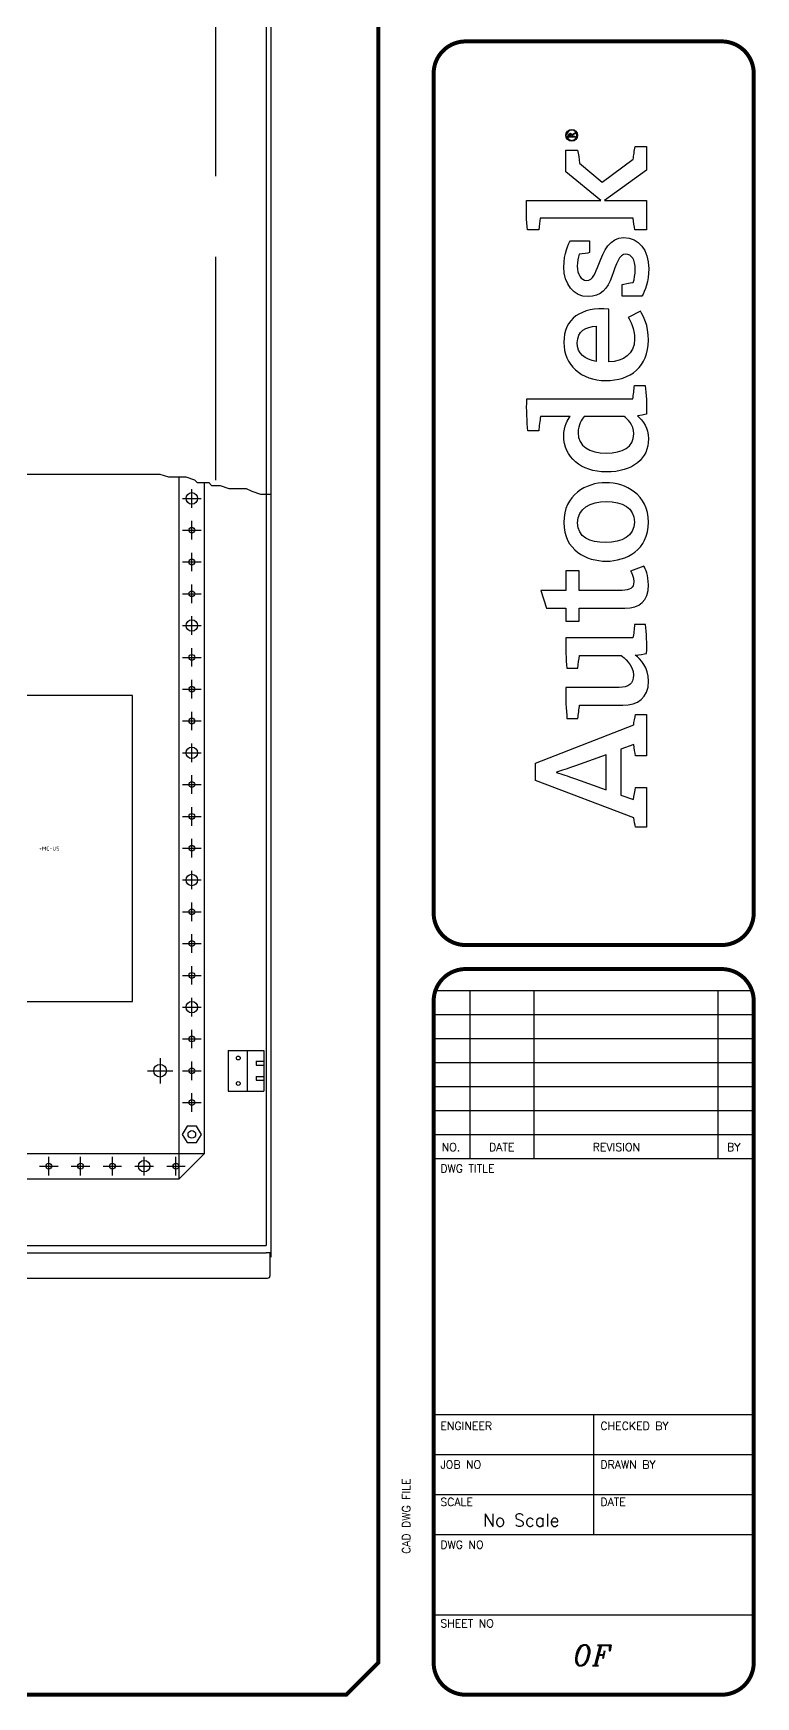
# Model space of a CAD drawing. Header units: inches. Extents: x 2 to 3359, y 2 to 2372.
# Drawn here: x 2792 to 3359, y 2 to 1307 of the extents above; entities that cross this region are included whole.
import ezdxf
from ezdxf.enums import TextEntityAlignment as Align

# ---------------------------------------------------------------- set-up
doc = ezdxf.new("R2010")
doc.units = ezdxf.units.IN
doc.header["$LTSCALE"] = 10
doc.header["$MEASUREMENT"] = 0
doc.linetypes.add('CENTER', pattern=[2, 1.25, -0.25, 0.25, -0.25])
doc.linetypes.add('DASHED', pattern=[0.75, 0.5, -0.25])
for name, color, linetype in [('LAYER_1', 160, 'Continuous'), ('MISC', 7, 'Continuous'), ('PSYMS', 7, 'Continuous'), ('PTAG', 150, 'Continuous'), ('TITLE', 7, 'Continuous')]:
    doc.layers.add(name, color=color, linetype=linetype)
doc.styles.add('ITALIC', font='ITALIC')
doc.styles.add('SIMPLEX', font='simplex')
doc.styles.add('WD_IEC', font='isocp2.shx', dxfattribs={"width": 0.9, "height": 4})

# ---------------------------------------------------------------- blocks, each defined once
blk = doc.blocks.new('5084600')
for p, q in [((39.104, 70.681), (39.104, 0.924)), ((39.241, 69.978), (39.241, 0.567)), ((19.611, 24.765), (35.817, 24.765)), ((35.817, 24.765), (36.084, 24.677)), ((36.084, 24.677), (36.617, 24.677)), ((36.411, 2.987), (36.411, 24.677)), ((36.617, 24.677), (36.883, 24.588)), ((36.883, 24.588), (36.972, 24.499)), ((36.972, 24.499), (37.327, 24.499)), ((37.197, 3.773), (37.197, 24.499)), ((37.327, 24.499), (37.416, 24.411)), ((37.416, 24.411), (37.682, 24.411)), ((37.682, 24.411), (37.948, 24.322)), ((37.948, 24.322), (38.481, 24.322)), ((38.481, 24.322), (38.659, 24.233)), ((38.659, 24.233), (38.925, 24.144)), ((38.925, 24.144), (39.241, 24.144)), ((35.822, 6.72), (35.822, 5.934)), ((37.925, 6.956), (37.925, 5.699)), ((37.925, 6.956), (39.025, 6.956)), ((38.514, 6.956), (38.514, 5.699)), ((39.025, 6.956), (39.025, 5.699)), ((35.429, 6.327), (36.215, 6.327)), ((38.789, 6.622), (39.025, 6.622)), ((38.789, 6.622), (38.789, 6.504)), ((38.789, 6.504), (39.025, 6.504)), ((37.925, 5.699), (39.025, 5.699)), ((38.789, 6.15), (39.025, 6.15)), ((38.789, 6.15), (38.789, 6.033)), ((38.789, 6.033), (39.025, 6.033)), ((19.611, 3.773), (37.197, 3.773)), ((36.411, 2.987), (37.197, 3.773)), ((19.611, 2.987), (36.411, 2.987)), ((19.611, 0.924), (39.104, 0.924)), ((19.611, 0.707), (39.104, 0.707)), ((39.221, 0.707), (39.104, 0.707)), ((39.221, 0), (39.221, 0.707)), ((19.611, -0.079), (39.104, -0.079)), ((23.541, -0.079), (39.104, -0.079)), ((39.104, -0.079), (39.143, -0.079))]:
    blk.add_line(p, q)
at = {"linetype": 'DASHED'}
for p, q in [((37.532, 68.972), (37.532, 29.578)), ((37.532, 29.578), (37.532, 24.411))]:
    blk.add_line(p, q, dxfattribs=at)
at = {"linetype": 'CENTER'}
for p, q in [((36.804, 23.725), (36.804, 24.299)), ((36.518, 24.012), (37.091, 24.012)), ((36.804, 22.743), (36.804, 23.317)), ((36.518, 23.03), (37.091, 23.03)), ((36.804, 21.76), (36.804, 22.334)), ((36.518, 22.047), (37.091, 22.047)), ((36.804, 20.778), (36.804, 21.352)), ((36.518, 21.065), (37.091, 21.065)), ((36.518, 20.082), (37.091, 20.082)), ((36.804, 19.795), (36.804, 20.369)), ((36.518, 19.1), (37.091, 19.1)), ((36.804, 18.813), (36.804, 19.387)), ((36.518, 18.117), (37.091, 18.117)), ((36.804, 17.83), (36.804, 18.404)), ((36.518, 17.135), (37.091, 17.135)), ((36.804, 16.848), (36.804, 17.422)), ((36.518, 16.152), (37.091, 16.152)), ((36.804, 15.865), (36.804, 16.439)), ((36.804, 14.883), (36.804, 15.457)), ((36.518, 15.17), (37.091, 15.17)), ((36.804, 13.9), (36.804, 14.474)), ((36.518, 14.187), (37.091, 14.187)), ((36.804, 12.918), (36.804, 13.492)), ((36.518, 13.205), (37.091, 13.205)), ((36.804, 11.935), (36.804, 12.509)), ((36.518, 12.222), (37.091, 12.222)), ((36.804, 10.953), (36.804, 11.527)), ((36.518, 11.24), (37.091, 11.24)), ((36.804, 9.97), (36.804, 10.544)), ((36.518, 10.257), (37.091, 10.257)), ((36.518, 9.275), (37.091, 9.275)), ((36.804, 8.988), (36.804, 9.562)), ((36.518, 8.292), (37.091, 8.292)), ((36.804, 8.005), (36.804, 8.579)), ((36.518, 7.31), (37.091, 7.31)), ((36.804, 7.023), (36.804, 7.597)), ((36.518, 6.327), (37.091, 6.327)), ((36.804, 6.04), (36.804, 6.614)), ((36.518, 5.345), (37.091, 5.345)), ((36.804, 5.058), (36.804, 5.632)), ((32.383, 3.093), (32.383, 3.667)), ((33.366, 3.093), (33.366, 3.667)), ((34.348, 3.093), (34.348, 3.667)), ((35.331, 3.093), (35.331, 3.667)), ((36.313, 3.093), (36.313, 3.667)), ((32.096, 3.38), (32.67, 3.38)), ((33.079, 3.38), (33.653, 3.38)), ((34.061, 3.38), (34.635, 3.38)), ((35.044, 3.38), (35.618, 3.38)), ((36.026, 3.38), (36.6, 3.38))]:
    blk.add_line(p, q, dxfattribs=at)
blk.add_lwpolyline([(36.657, 4.618), (36.509, 4.362), (36.657, 4.107), (36.952, 4.107), (37.099, 4.362), (36.952, 4.618)], close=True)
for centre, radius in [((36.804, 24.012), 0.177), ((36.804, 23.03), 0.0904), ((36.804, 22.047), 0.0904), ((36.804, 21.065), 0.0904), ((36.804, 20.082), 0.177), ((36.804, 19.1), 0.0904), ((36.804, 18.117), 0.0904), ((36.804, 17.135), 0.0904), ((36.804, 16.152), 0.177), ((36.804, 15.17), 0.0904), ((36.804, 14.187), 0.0904), ((36.804, 13.205), 0.0904), ((36.804, 12.222), 0.177), ((36.804, 11.24), 0.0904), ((36.804, 10.257), 0.0904), ((36.804, 9.275), 0.0904), ((36.804, 8.292), 0.177), ((36.804, 7.31), 0.0904), ((38.239, 6.72), 0.059), ((35.822, 6.327), 0.197), ((36.804, 6.327), 0.0904), ((38.239, 5.934), 0.059), ((36.804, 5.345), 0.0904), ((36.804, 4.362), 0.118), ((32.383, 3.38), 0.0904), ((33.366, 3.38), 0.0904), ((34.348, 3.38), 0.0904), ((35.331, 3.38), 0.177), ((36.313, 3.38), 0.0904)]:
    blk.add_circle(centre, radius)
blk.add_arc((39.143, 0), 0.0786, 270, 0)
blk = doc.blocks.new('PNL4805')
at = {"layer": 'PSYMS'}
blk.add_lwpolyline([(-130.8, 0), (-130.8, -240), (0, -240), (0, 0)], close=True, dxfattribs=at)
at = {"style": 'WD_IEC', "width": 0.9, "flags": 8}
for tag, p in [('RATING2', (-65.4, -120.4)), ('RATING1', (-65.4, -120.3))]:
    blk.add_attdef(tag, text='', height=0.125, dxfattribs=at).set_placement(p, align=Align.CENTER)
blk.add_attdef('P_TAG1', text='', height=0.125, dxfattribs=at).set_placement((-65.4, -120), align=Align.MIDDLE_CENTER)
blk = doc.blocks.new('AI9-BLK2')
at = {"layer": 'LAYER_1', "color": 7}
blk.add_circle((0, 0), 2.03, dxfattribs=at)
blk.add_open_spline([(1.73, 0), (1.73, -1.02), (0.99, -1.75), (-0.01, -1.75), (-0.99, -1.75), (-1.73, -1.02), (-1.73, 0), (-1.73, 1.01), (-0.99, 1.75), (-0.01, 1.75), (0.99, 1.75), (1.73, 1.01), (1.73, 0)], degree=3, knots=[0, 0, 0, 0, 1, 1, 1, 2, 2, 2, 3, 3, 3, 4, 4, 4, 4], dxfattribs=at)
blk = doc.blocks.new('AI9-BLK1')
at = {"layer": 'LAYER_1', "color": 7}
for points, knots in [([(0.67, -1.05), (0.67, -1.05), (0.18, -0.36), (0.18, -0.36), (0.09, -0.24), (0.03, -0.15), (-0.06, -0.08), (0.29, -0.04), (0.5, 0.15), (0.5, 0.46), (0.5, 0.77), (0.28, 1.05), (-0.15, 1.05), (-0.15, 1.05), (-0.84, 1.05), (-0.84, 1.05), (-0.84, 1.05), (-0.84, -1.05), (-0.84, -1.05), (-0.84, -1.05), (-0.54, -1.05), (-0.54, -1.05), (-0.54, -1.05), (-0.54, -0.11), (-0.54, -0.11), (-0.37, -0.11), (-0.31, -0.16), (-0.2, -0.31), (-0.2, -0.31), (0.3, -1.05), (0.3, -1.05), (0.3, -1.05), (0.67, -1.05), (0.67, -1.05)], [0, 0, 0, 0, 1, 1, 1, 2, 2, 2, 3, 3, 3, 4, 4, 4, 5, 5, 5, 6, 6, 6, 7, 7, 7, 8, 8, 8, 9, 9, 9, 10, 10, 10, 11, 11, 11, 11]), ([(0.17, 0.46), (0.17, 0.16), (-0.08, 0.13), (-0.32, 0.13), (-0.32, 0.13), (-0.54, 0.13), (-0.54, 0.13), (-0.54, 0.13), (-0.54, 0.79), (-0.54, 0.79), (-0.54, 0.79), (-0.22, 0.79), (-0.22, 0.79), (0.06, 0.79), (0.17, 0.66), (0.17, 0.46)], [0, 0, 0, 0, 1, 1, 1, 2, 2, 2, 3, 3, 3, 4, 4, 4, 5, 5, 5, 5])]:
    blk.add_open_spline(points, degree=3, knots=knots, dxfattribs=at)
blk = doc.blocks.new('LOGO')
for points, knots in [([(147.12, 4.68), (147.07, 5.37), (147.05, 6.12), (147.05, 6.92), (147.05, 6.92), (147.05, 41.08), (147.05, 41.08), (143.39, 41.25), (139.27, 41.02), (136.06, 40.68), (136.06, 40.68), (136.06, 36.96), (136.06, 36.96), (137.72, 36.84), (139.61, 36.61), (140.98, 36.38), (140.98, 36.38), (140.99, 36.38), (140.99, 36.38), (140.99, 36.38), (140.99, 26.2), (140.99, 26.2), (139.96, 27.06), (137.95, 28.38), (134.29, 28.38), (127.26, 28.38), (121.99, 22.6), (121.99, 13.79), (121.99, 4.52), (126.57, -0.69), (133.38, -0.69), (137.1, -0.69), (139.61, 1.09), (141.27, 3.09), (141.33, 2.12), (141.61, 0.63), (141.84, 0), (145.22, -0.17), (148.71, 0.06), (151.68, 0.4), (151.68, 0.4), (151.68, 4.12), (151.68, 4.12), (150.22, 4.23), (148.43, 4.45), (147.12, 4.68)], [0, 0, 0, 0, 1, 1, 1, 2, 2, 2, 3, 3, 3, 4, 4, 4, 5, 5, 5, 6, 6, 6, 7, 7, 7, 8, 8, 8, 9, 9, 9, 10, 10, 10, 11, 11, 11, 12, 12, 12, 13, 13, 13, 14, 14, 14, 15, 15, 15, 15]), ([(229.37, 4.57), (229.37, 4.57), (221.51, 15.23), (221.51, 15.23), (221.51, 15.23), (227.98, 23.01), (227.98, 23.01), (229.35, 23.12), (231.27, 23.34), (232.41, 23.63), (232.41, 23.63), (232.41, 27.69), (232.41, 27.69), (232.41, 27.69), (225.02, 27.69), (225.02, 27.69), (225.02, 27.69), (215.2, 15.61), (215.2, 15.61), (215.2, 15.61), (215.2, 41.19), (215.2, 41.19), (211.84, 41.34), (208.17, 41.17), (205.13, 40.88), (205.13, 40.88), (205.13, 36.94), (205.13, 36.94), (206.54, 36.82), (208.02, 36.64), (209.13, 36.45), (209.13, 36.45), (209.13, 4.51), (209.13, 4.51), (207.75, 4.41), (206.35, 4.21), (205.07, 3.95), (205.07, 3.95), (205.07, 0), (205.07, 0), (205.07, 0), (215.2, 0), (215.2, 0), (215.2, 0), (215.2, 14.46), (215.2, 14.46), (215.2, 14.46), (225.55, 0), (225.55, 0), (225.55, 0), (233.71, 0), (233.71, 0), (233.71, 0), (233.71, 3.82), (233.71, 3.82), (232.17, 4.17), (230.63, 4.4), (229.37, 4.57)], [0, 0, 0, 0, 1, 1, 1, 2, 2, 2, 3, 3, 3, 4, 4, 4, 5, 5, 5, 6, 6, 6, 7, 7, 7, 8, 8, 8, 9, 9, 9, 10, 10, 10, 11, 11, 11, 12, 12, 12, 13, 13, 13, 14, 14, 14, 15, 15, 15, 16, 16, 16, 17, 17, 17, 18, 18, 18, 19, 19, 19, 19]), ([(35.2, 4.35), (35.2, 4.35), (22.07, 38.1), (22.07, 38.1), (22.07, 38.1), (16.08, 38.1), (16.08, 38.1), (16.08, 38.1), (3.2, 4.35), (3.2, 4.35), (2.17, 4.23), (0.92, 4), (0, 3.72), (0, 3.72), (0, 0), (0, 0), (0, 0), (13.72, 0), (13.72, 0), (13.72, 0), (13.72, 3.72), (13.72, 3.72), (12.41, 4), (10.86, 4.29), (9.49, 4.4), (9.49, 4.4), (11.09, 8.81), (11.09, 8.81), (11.09, 8.81), (26.77, 8.81), (26.77, 8.81), (26.77, 8.81), (28.39, 4.35), (28.39, 4.35), (27.02, 4.23), (25.77, 4), (24.51, 3.72), (24.51, 3.72), (24.51, 0), (24.51, 0), (24.51, 0), (38.69, 0), (38.69, 0), (38.69, 0), (38.69, 3.72), (38.69, 3.72), (37.89, 3.95), (36, 4.35), (35.2, 4.35)], [0, 0, 0, 0, 1, 1, 1, 2, 2, 2, 3, 3, 3, 4, 4, 4, 5, 5, 5, 6, 6, 6, 7, 7, 7, 8, 8, 8, 9, 9, 9, 10, 10, 10, 11, 11, 11, 12, 12, 12, 13, 13, 13, 14, 14, 14, 15, 15, 15, 16, 16, 16, 16]), ([(70.82, 23.06), (70.82, 23.06), (70.82, 27.69), (70.82, 27.69), (70.82, 27.69), (75.28, 27.69), (75.28, 27.69), (75.28, 27.69), (75.28, 34.33), (75.28, 34.33), (75.28, 34.33), (81.35, 36.24), (81.35, 36.24), (81.35, 36.24), (81.35, 27.69), (81.35, 27.69), (81.35, 27.69), (88.04, 27.69), (88.04, 27.69), (88.04, 27.69), (88.04, 23.06), (88.04, 23.06), (88.04, 23.06), (81.35, 23.06), (81.35, 23.06), (81.35, 23.06), (81.35, 8.35), (81.35, 8.35), (81.35, 5.61), (82.09, 4.35), (84.32, 4.35), (85.98, 4.35), (87.47, 5.15), (87.98, 5.49), (87.98, 5.49), (89.7, 0.92), (89.7, 0.92), (88.67, 0.34), (86.5, -0.69), (83.24, -0.69), (77.57, -0.69), (75.28, 2.4), (75.28, 7.38), (75.28, 7.38), (75.28, 23.06), (75.28, 23.06), (75.28, 23.06), (70.82, 23.06), (70.82, 23.06)], [0, 0, 0, 0, 1, 1, 1, 2, 2, 2, 3, 3, 3, 4, 4, 4, 5, 5, 5, 6, 6, 6, 7, 7, 7, 8, 8, 8, 9, 9, 9, 10, 10, 10, 11, 11, 11, 12, 12, 12, 13, 13, 13, 14, 14, 14, 15, 15, 15, 16, 16, 16, 16]), ([(12.84, 13.84), (12.84, 13.84), (16.64, 24.31), (16.64, 24.31), (17.79, 27.46), (18.19, 28.83), (18.82, 30.89), (18.82, 30.89), (18.93, 30.89), (18.93, 30.89), (19.56, 28.89), (19.96, 27.52), (21.1, 24.31), (21.1, 24.31), (24.91, 13.84), (24.91, 13.84), (24.91, 13.84), (12.84, 13.84), (12.84, 13.84)], [0, 0, 0, 0, 1, 1, 1, 2, 2, 2, 3, 3, 3, 4, 4, 4, 5, 5, 5, 6, 6, 6, 6]), ([(59.65, -0.06), (59.48, 0.63), (59.2, 2.57), (59.14, 3.83), (57.76, 2), (54.9, -0.74), (50.21, -0.74), (44.21, -0.74), (41.98, 3.15), (41.98, 8.07), (41.98, 8.07), (41.98, 22.94), (41.98, 22.94), (40.6, 23.17), (38.77, 23.4), (37.34, 23.51), (37.34, 23.51), (37.34, 27.29), (37.34, 27.29), (40.32, 27.57), (44.38, 27.8), (48.04, 27.63), (48.04, 27.63), (48.04, 9.33), (48.04, 9.33), (48.04, 6.24), (49.13, 4.46), (52.27, 4.46), (55.76, 4.46), (58.39, 7.89), (58.97, 8.64), (58.97, 8.64), (58.97, 23), (58.97, 23), (57.76, 23.17), (56.05, 23.4), (54.62, 23.51), (54.62, 23.51), (54.62, 27.29), (54.62, 27.29), (57.59, 27.69), (61.54, 27.8), (65.03, 27.69), (65.03, 27.69), (65.03, 4.63), (65.03, 4.63), (66.35, 4.4), (68.12, 4.18), (69.61, 4.06), (69.61, 4.06), (69.61, 0.34), (69.61, 0.34), (66.69, 0), (62.97, -0.23), (59.65, -0.06)], [0, 0, 0, 0, 1, 1, 1, 2, 2, 2, 3, 3, 3, 4, 4, 4, 5, 5, 5, 6, 6, 6, 7, 7, 7, 8, 8, 8, 9, 9, 9, 10, 10, 10, 11, 11, 11, 12, 12, 12, 13, 13, 13, 14, 14, 14, 15, 15, 15, 16, 16, 16, 17, 17, 17, 18, 18, 18, 18]), ([(104.75, -0.69), (95.2, -0.69), (91.36, 6.98), (91.36, 13.79), (91.36, 20.6), (95.08, 28.38), (104.64, 28.38), (114.13, 28.38), (118.31, 20.77), (118.31, 13.96), (118.31, 7.21), (114.25, -0.69), (104.75, -0.69)], [0, 0, 0, 0, 1, 1, 1, 2, 2, 2, 3, 3, 3, 4, 4, 4, 4]), ([(104.52, 23.63), (99.6, 23.63), (97.77, 19.45), (97.77, 13.96), (97.77, 8.47), (99.89, 4.12), (104.81, 4.12), (109.78, 4.12), (111.84, 8.24), (111.84, 13.79), (111.84, 19.28), (109.5, 23.63), (104.52, 23.63)], [0, 0, 0, 0, 1, 1, 1, 2, 2, 2, 3, 3, 3, 4, 4, 4, 4]), ([(140.99, 7.61), (140.3, 6.69), (138.18, 4.35), (135.04, 4.35), (130.46, 4.35), (128.46, 8.12), (128.46, 13.84), (128.46, 19.62), (130.92, 23.46), (135.38, 23.46), (138.3, 23.46), (139.9, 22.31), (140.99, 21.34), (140.99, 21.34), (140.99, 7.61), (140.99, 7.61)], [0, 0, 0, 0, 1, 1, 1, 2, 2, 2, 3, 3, 3, 4, 4, 4, 5, 5, 5, 5]), ([(167.59, 4.06), (171.42, 4.06), (173.77, 5.49), (175.03, 6.24), (175.03, 6.24), (177.14, 2.06), (177.14, 2.06), (175.54, 1.09), (172.57, -0.69), (167.19, -0.69), (158.15, -0.69), (153.35, 5.49), (153.35, 14.02), (153.35, 22.48), (158.9, 28.38), (166.45, 28.38), (174.57, 28.38), (178.75, 22.48), (177.89, 12.93), (177.89, 12.93), (159.75, 12.93), (159.75, 12.93), (160.04, 7.89), (162.33, 4.06), (167.59, 4.06)], [0, 0, 0, 0, 1, 1, 1, 2, 2, 2, 3, 3, 3, 4, 4, 4, 5, 5, 5, 6, 6, 6, 7, 7, 7, 8, 8, 8, 8]), ([(172, 17.28), (171.88, 20.77), (170.39, 23.74), (166.33, 23.74), (162.61, 23.74), (160.55, 21.22), (159.92, 17.28), (159.92, 17.28), (172, 17.28), (172, 17.28)], [0, 0, 0, 0, 1, 1, 1, 2, 2, 2, 3, 3, 3, 3]), ([(193.34, 16.37), (190.23, 17.59), (187.77, 18.32), (187.77, 20.51), (187.77, 22.57), (189.85, 23.75), (192.61, 23.75), (194.13, 23.75), (195.63, 23.45), (196.75, 23.05), (196.92, 21.88), (197.07, 20.09), (197.32, 19.59), (197.32, 19.59), (201.33, 19.59), (201.33, 19.59), (201.33, 19.59), (201.33, 26.12), (201.33, 26.12), (200.23, 26.79), (197.13, 28.37), (192.35, 28.37), (186.46, 28.37), (182.17, 24.96), (182.17, 20.07), (182.17, 15.66), (184.93, 13.39), (189.13, 11.89), (193.39, 10.37), (196.74, 9.33), (196.74, 7.16), (196.74, 5.06), (194.96, 3.86), (191.41, 3.86), (189.95, 3.86), (188.14, 4.14), (187.03, 4.55), (186.85, 5.85), (186.59, 7.84), (186.3, 8.37), (186.3, 8.37), (182.29, 8.37), (182.29, 8.37), (182.29, 8.37), (182.29, 1.6), (182.29, 1.6), (182.29, 1.6), (182.29, 1.6), (182.29, 1.6), (184.06, 0.46), (187.46, -0.76), (191.78, -0.76), (198.3, -0.76), (202.45, 2.57), (202.45, 7.83), (202.45, 12.53), (197.83, 14.62), (193.34, 16.37)], [0, 0, 0, 0, 1, 1, 1, 2, 2, 2, 3, 3, 3, 4, 4, 4, 5, 5, 5, 6, 6, 6, 7, 7, 7, 8, 8, 8, 9, 9, 9, 10, 10, 10, 11, 11, 11, 12, 12, 12, 13, 13, 13, 14, 14, 14, 15, 15, 15, 16, 16, 16, 17, 17, 17, 18, 18, 18, 19, 19, 19, 19])]:
    blk.add_open_spline(points, degree=3, knots=knots)
for name, p in [('AI9-BLK2', (237.56, 25.66)), ('AI9-BLK1', (237.76, 25.67))]:
    blk.add_blockref(name, p)
blk = doc.blocks.new('acade_title')
at = {"layer": 'TITLE'}
for p, q in [((776.63, 138.97), (839.44, 138.97)), ((783.7, 138.97), (783.7, 106)), ((796.26, 138.97), (796.26, 106)), ((832.38, 138.97), (832.38, 106)), ((776.63, 134.26), (839.44, 134.26)), ((776.63, 129.55), (839.44, 129.55)), ((776.63, 124.84), (839.44, 124.84)), ((776.63, 120.13), (839.44, 120.13)), ((776.63, 115.42), (839.44, 115.42)), ((776.63, 110.71), (839.44, 110.71)), ((776.63, 106), (839.44, 106)), ((765.79, 7.07), (765.79, 55.62)), ((776.63, 55.75), (839.44, 55.75)), ((808.04, 32.19), (808.04, 55.75)), ((776.63, 47.89), (839.44, 47.89)), ((776.63, 40.04), (839.44, 40.04)), ((776.63, 32.19), (839.44, 32.19)), ((776.63, 16.49), (839.44, 16.49))]:
    blk.add_line(p, q, dxfattribs=at)
at = {"layer": 'TITLE', "const_width": 0.784}
blk.add_lwpolyline([(765.79, 7.07), (765.79, 586.36), (759.5, 592.64), (7.07, 592.64), (0.79, 586.36), (0.79, 7.07), (7.07, 0.79), (759.5, 0.79)], close=True, dxfattribs=at)
for points in [[(782.91, 325.16, 0.414214), (776.63, 318.88, 0.414214)], [(839.44, 318.88, 0.414214), (833.16, 325.16, 0.414214)], [(776.63, 154.15, 0.414214), (782.91, 147.87, 0.414214)], [(833.16, 147.87, 0.414214), (839.44, 154.15, 0.414214)], [(782.91, 143.16, 0.414214), (776.63, 136.88, 0.414214)], [(839.44, 136.88, 0.414214), (833.16, 143.16, 0.414214)], [(776.63, 7.07, 0.414214), (782.91, 0.79, 0.414214)], [(833.16, 0.79, 0.414214), (839.44, 7.07, 0.414214)]]:
    blk.add_lwpolyline(points, format="xyb", dxfattribs=at)
for points in [[(782.91, 325.16), (833.16, 325.16)], [(782.91, 147.87), (833.16, 147.87)], [(782.91, 143.16), (833.16, 143.16)], [(776.63, 136.88), (776.63, 7.07)], [(839.44, 136.88), (839.44, 7.07)], [(782.91, 0.79), (833.16, 0.79)]]:
    blk.add_lwpolyline(points, dxfattribs=at)
at = {"layer": 'TITLE', "color": 7, "const_width": 0.784}
for points in [[(776.63, 318.88), (776.63, 154.15)], [(839.44, 318.88), (839.44, 154.15)]]:
    blk.add_lwpolyline(points, dxfattribs=at)
at = {"xscale": 0.571500000000015, "yscale": 0.571500000000015, "zscale": 0.571500000000015, "rotation": 90}
blk.add_blockref('LOGO', (818.39, 170.97), dxfattribs=at)
at = {"layer": 'TITLE', "color": 1}
for s, height, style, p in [('NO.', 1.57, 'SIMPLEX', (780.03, 108.22)), ('DATE', 1.57, 'SIMPLEX', (789.98, 108.22)), ('REVISION', 1.57, 'SIMPLEX', (812.49, 108.22)), ('BY', 1.57, 'SIMPLEX', (835.52, 108.22)), ('OF', 4, 'ITALIC', (807.77, 8.51))]:
    blk.add_text(s, height=height, dxfattribs=dict(at, style=style)).set_placement(p, align=Align.MIDDLE)
at = {"layer": 'TITLE', "color": 1, "style": 'SIMPLEX'}
for s, p in [('DWG TITLE', (777.94, 103.25)), ('ENGINEER', (777.94, 52.74)), ('CHECKED BY', (809.35, 52.74)), ('JOB NO', (777.94, 45.15)), ('DRAWN BY', (809.35, 45.15)), ('SCALE', (777.94, 37.82)), ('DATE', (809.35, 37.82)), ('DWG NO', (777.94, 29.44)), ('SHEET NO', (777.94, 14))]:
    blk.add_text(s, height=1.57, dxfattribs=at).set_placement(p)
blk.add_text('CAD DWG FILE', height=1.5703, rotation=90, dxfattribs=at).set_placement((772.05, 28.4))
at = {"layer": 'TITLE', "color": 1, "style": 'ITALIC'}
for tag, height, p in [('TITLE#1', 3, (806.47, 85.58)), ('TITLE#2', 3, (806.47, 80.5)), ('TITLE#3', 3, (806.47, 75.41)), ('TITLE#4', 3, (806.47, 70.33)), ('DWG#', 4, (806.47, 20.76))]:
    blk.add_attdef(tag, text='', height=height, dxfattribs=at).set_placement(p, align=Align.CENTER)
at = {"layer": 'TITLE', "color": 1, "style": 'SIMPLEX'}
blk.add_attdef('CAD#', (772.63, 49.19), '', height=2.5, rotation=90, dxfattribs=at)
at = {"layer": 'TITLE', "color": 1}
for tag, p, height, style in [('ENGINEER', (783.37, 49.19), 2.5, 'ITALIC'), ('CHKDBY', (813.2, 49.2), 2.5, 'ITALIC'), ('JOB#', (789.06, 41.3), 2.5, 'SIMPLEX'), ('DRAWNBY', (814.95, 41.3), 2.5, 'ITALIC'), ('SCALE', (786.29, 33.76), 2.5, 'SIMPLEX'), ('DATE', (812.8, 33.76), 2.5, 'SIMPLEX'), ('SHTS', (815.9, 6.29), 4, 'ITALIC')]:
    blk.add_attdef(tag, p, '', height=height, dxfattribs=dict(at, style=style))
at = {"layer": 'TITLE', "color": 1, "style": 'ITALIC'}
blk.add_attdef('SH#', text='', height=4, dxfattribs=at).set_placement((799.54, 6.29), align=Align.RIGHT)
at = {"layer": 'TITLE', "color": 7, "flags": 9}
blk.add_attdef('WD_TB', (782.91, 0.79), '', height=3.14, dxfattribs=at)

msp = doc.modelspace()

# ---------------------------------------------------------------- block references
ref = msp.add_blockref('acade_title', (0, 0), dxfattribs=dict(xscale=4, yscale=4, zscale=4))
ref.add_attrib('SCALE', 'No Scale', (3145.2, 135.1), dxfattribs={"layer": 'MISC', "color": 1, "height": 10, "style": 'SIMPLEX'})
at = {"layer": 'PSYMS', "xscale": 25.39999999999964, "yscale": 25.39999999999964, "zscale": 25.39999999999964}
msp.add_blockref('5084600', (1981.9, 332.1), dxfattribs=at)
at = {"layer": 'PSYMS'}
ref = msp.add_blockref('PNL4805', (2870.2, 787.2), dxfattribs=at)
ref.add_attrib('P_TAG1', '+MC-U5', dxfattribs={"layer": 'PTAG', "height": 3.12, "style": 'WD_IEC', "flags": 8}).set_placement((2804.8, 667.2), align=Align.MIDDLE_CENTER)

doc.saveas('drawing.dxf')
